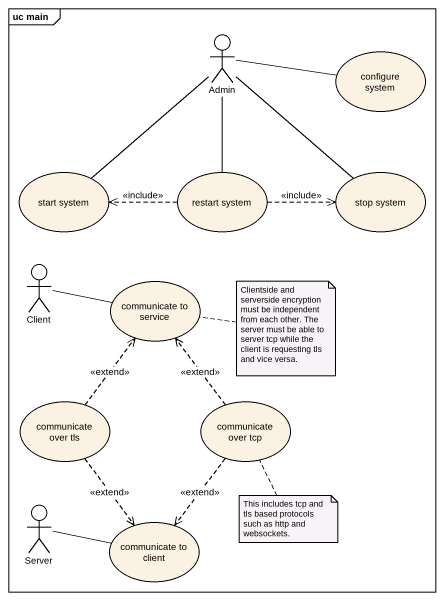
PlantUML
@startuml
mainframe uc main
actor Admin
usecase "configure system" as configure_system
usecase "start system" as start_system
usecase "restart system" as restart_system
usecase "stop system" as stop_system
actor Client
usecase "communicate to service" as communicate_to_service
usecase "communicate over tls" as communicate_over_tls
usecase "communicate over tcp" as communicate_over_tcp
actor Server
usecase "communicate to client" as communicate_to_client
Admin -right- configure_system
Admin -- start_system
Admin -- restart_system
Admin -- stop_system
restart_system .left.> start_system : <<include>>
restart_system .right.> stop_system : <<include>>
Client -right- communicate_to_service
communicate_over_tls .up.> communicate_to_service : <<extend>>
communicate_over_tls ..> communicate_to_client : <<extend>>
communicate_over_tcp .up.> communicate_to_service : <<extend>>
communicate_over_tcp ..> communicate_to_client : <<extend>>
Server -right- communicate_to_client
note right of communicate_to_service : Clientside and serverside encryption must be independent from each other. The server must be able to server tcp while the client is requesting tls and vice versa.
note bottom of communicate_over_tcp : This includes tcp and tls based protocols such as http and websockets.
@enduml
